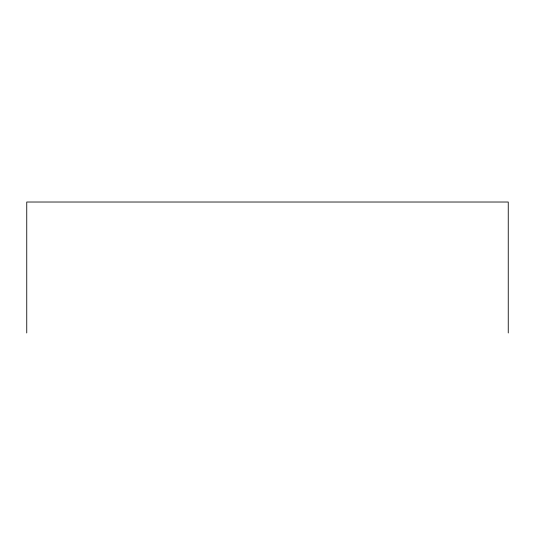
<?xml version="1.0" encoding="UTF-8"?>
<svg xmlns="http://www.w3.org/2000/svg" width="535" height="535" viewBox="0 0 535 535"><rect width="100%" height="100%" fill="white"/><g stroke="black" fill="none" stroke-linecap="round" stroke-linejoin="round"><path stroke-width="0.8" d="M508.25 332.977L508.25 202.023L26.75 202.023L26.75 332.977"/></g></svg>
